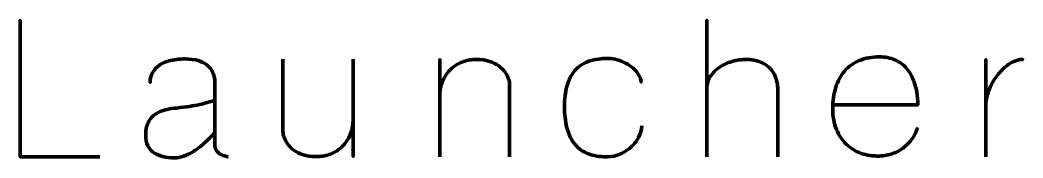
# Model space of a CAD drawing. Header units: centimetres. Extents: x -244 to 242, y -245 to 234.
# Drawn here: x -36.2 to 56.1, y -104.6 to -91.8 of the extents above; entities that cross this region are included whole.
import ezdxf

# ---------------------------------------------------------------- set-up
doc = ezdxf.new("R2010")
doc.units = ezdxf.units.CM
doc.header["$MEASUREMENT"] = 0
doc.layers.add('Layer 1', color=7, linetype='Continuous')

msp = doc.modelspace()

# ---------------------------------------------------------------- linework, layer by layer
at = {"layer": 'Layer 1', "color": 30, "lineweight": 211}
for points, knots in [([(-28.86559, -104.45187), (-28.86559, -104.45187), (-36.22444, -104.45187), (-36.22444, -104.45187), (-36.22444, -104.45187), (-36.22444, -104.45187), (-36.22444, -91.84919), (-36.22444, -91.84919), (-36.22444, -91.84919), (-36.22444, -91.84919), (-36.22444, -104.45187), (-36.22444, -104.45187), (-36.22444, -104.45187), (-36.22444, -104.45187), (-28.86559, -104.45187), (-28.86559, -104.45187)], [0, 0, 0, 0, 0.25, 0.25, 0.25, 0.25, 0.5, 0.5, 0.5, 0.5, 0.75, 0.75, 0.75, 0.75, 1, 1, 1, 1]), ([(27.01622, -104.45187), (27.01622, -104.45187), (27.01622, -91.84919), (27.01622, -91.84919), (27.01622, -91.84919), (27.01622, -91.84919), (27.01622, -104.45187), (27.01622, -104.45187)], [0, 0, 0, 0, 0.5, 0.5, 0.5, 0.5, 1, 1, 1, 1]), ([(-17.04948, -104.45187), (-17.05239, -104.45187), (-17.09609, -104.44604), (-17.17766, -104.43439), (-17.17766, -104.43439), (-17.26215, -104.42274), (-17.36411, -104.39361), (-17.48647, -104.35282), (-17.48647, -104.35282), (-17.60882, -104.31203), (-17.73118, -104.25086), (-17.85353, -104.16929), (-17.85353, -104.16929), (-17.97589, -104.0848), (-18.07785, -103.9741), (-18.16234, -103.83718), (-18.16234, -103.83718), (-18.24391, -103.69734), (-18.28761, -103.52546), (-18.29052, -103.31571), (-18.29052, -103.31571), (-18.29052, -103.31571), (-18.29052, -97.56497), (-18.29052, -97.56497), (-18.29052, -97.56497), (-18.28761, -97.41639), (-18.308, -97.24742), (-18.34878, -97.06098), (-18.34878, -97.06098), (-18.38666, -96.87453), (-18.4624, -96.68808), (-18.57019, -96.49581), (-18.57019, -96.49581), (-18.67798, -96.30645), (-18.8353, -96.13165), (-19.03922, -95.97142), (-19.03922, -95.97142), (-19.24024, -95.8112), (-19.50534, -95.68301), (-19.82871, -95.58396), (-19.82871, -95.58396), (-20.15208, -95.48491), (-20.54828, -95.43539), (-21.01731, -95.43247), (-21.01731, -95.43247), (-21.60579, -95.43539), (-22.10687, -95.49657), (-22.51763, -95.61601), (-22.51763, -95.61601), (-22.93131, -95.73545), (-23.26342, -95.89859), (-23.51979, -96.10252), (-23.51979, -96.10252), (-23.77324, -96.30936), (-23.95969, -96.53951), (-24.07622, -96.79587), (-24.07622, -96.79587), (-24.19566, -97.05515), (-24.25393, -97.32317), (-24.25101, -97.59993), (-24.25101, -97.59993), (-24.25393, -97.32317), (-24.19566, -97.05515), (-24.07622, -96.79587), (-24.07622, -96.79587), (-23.95969, -96.53951), (-23.77324, -96.30936), (-23.51979, -96.10252), (-23.51979, -96.10252), (-23.26342, -95.89859), (-22.93131, -95.73545), (-22.51763, -95.61601), (-22.51763, -95.61601), (-22.10687, -95.49657), (-21.60579, -95.43539), (-21.01731, -95.43247), (-21.01731, -95.43247), (-20.54828, -95.43539), (-20.15208, -95.48491), (-19.82871, -95.58396), (-19.82871, -95.58396), (-19.50534, -95.68301), (-19.24024, -95.8112), (-19.03922, -95.97142), (-19.03922, -95.97142), (-18.8353, -96.13165), (-18.67798, -96.30645), (-18.57019, -96.49581), (-18.57019, -96.49581), (-18.4624, -96.68808), (-18.38666, -96.87453), (-18.34878, -97.06098), (-18.34878, -97.06098), (-18.308, -97.24742), (-18.28761, -97.41639), (-18.29052, -97.56497), (-18.29052, -97.56497), (-18.29052, -97.56497), (-18.29052, -103.31571), (-18.29052, -103.31571), (-18.29052, -103.31571), (-18.28761, -103.52546), (-18.24391, -103.69734), (-18.16234, -103.83718), (-18.16234, -103.83718), (-18.07785, -103.9741), (-17.97589, -104.0848), (-17.85353, -104.16929), (-17.85353, -104.16929), (-17.73118, -104.25086), (-17.60882, -104.31203), (-17.48647, -104.35282), (-17.48647, -104.35282), (-17.36411, -104.39361), (-17.26215, -104.42274), (-17.17766, -104.43439), (-17.17766, -104.43439), (-17.09609, -104.44604), (-17.05239, -104.45187), (-17.04948, -104.45187)], [0, 0, 0, 0, 0.03333333, 0.03333333, 0.03333333, 0.03333333, 0.06666667, 0.06666667, 0.06666667, 0.06666667, 0.1, 0.1, 0.1, 0.1, 0.13333333, 0.13333333, 0.13333333, 0.13333333, 0.16666667, 0.16666667, 0.16666667, 0.16666667, 0.2, 0.2, 0.2, 0.2, 0.23333333, 0.23333333, 0.23333333, 0.23333333, 0.26666667, 0.26666667, 0.26666667, 0.26666667, 0.3, 0.3, 0.3, 0.3, 0.33333333, 0.33333333, 0.33333333, 0.33333333, 0.36666667, 0.36666667, 0.36666667, 0.36666667, 0.4, 0.4, 0.4, 0.4, 0.43333333, 0.43333333, 0.43333333, 0.43333333, 0.46666667, 0.46666667, 0.46666667, 0.46666667, 0.5, 0.5, 0.5, 0.5, 0.53333333, 0.53333333, 0.53333333, 0.53333333, 0.56666667, 0.56666667, 0.56666667, 0.56666667, 0.6, 0.6, 0.6, 0.6, 0.63333333, 0.63333333, 0.63333333, 0.63333333, 0.66666667, 0.66666667, 0.66666667, 0.66666667, 0.7, 0.7, 0.7, 0.7, 0.73333333, 0.73333333, 0.73333333, 0.73333333, 0.76666667, 0.76666667, 0.76666667, 0.76666667, 0.8, 0.8, 0.8, 0.8, 0.83333333, 0.83333333, 0.83333333, 0.83333333, 0.86666667, 0.86666667, 0.86666667, 0.86666667, 0.9, 0.9, 0.9, 0.9, 0.93333333, 0.93333333, 0.93333333, 0.93333333, 0.96666667, 0.96666667, 0.96666667, 0.96666667, 1, 1, 1, 1]), ([(-12.0154, -95.44995), (-12.0154, -95.45287), (-12.0154, -95.53735), (-12.0154, -95.70341), (-12.0154, -95.70341), (-12.0154, -95.86946), (-12.0154, -96.09378), (-12.0154, -96.37636), (-12.0154, -96.37636), (-12.0154, -96.66186), (-12.0154, -96.98523), (-12.0154, -97.34647), (-12.0154, -97.34647), (-12.0154, -97.7048), (-12.0154, -98.08352), (-12.0154, -98.47681), (-12.0154, -98.47681), (-12.0154, -98.87301), (-12.0154, -99.26339), (-12.0154, -99.64793), (-12.0154, -99.64793), (-12.0154, -100.0354), (-12.0154, -100.39664), (-12.0154, -100.72875), (-12.0154, -100.72875), (-12.0154, -101.06377), (-12.0154, -101.35218), (-12.0154, -101.59398), (-12.0154, -101.59398), (-12.0154, -101.83287), (-12.0154, -102.00475), (-12.0154, -102.10962), (-12.0154, -102.10962), (-12.0154, -102.27277), (-11.98335, -102.4563), (-11.91343, -102.65731), (-11.91343, -102.65731), (-11.84643, -102.86124), (-11.73864, -103.06517), (-11.59006, -103.26909), (-11.59006, -103.26909), (-11.44149, -103.47593), (-11.25213, -103.66529), (-11.01616, -103.84009), (-11.01616, -103.84009), (-10.77727, -104.01488), (-10.49177, -104.15472), (-10.15966, -104.26251), (-10.15966, -104.26251), (-9.82464, -104.3703), (-9.43427, -104.42856), (-8.99145, -104.43439), (-8.99145, -104.43439), (-8.54281, -104.43439), (-8.13787, -104.37321), (-7.77663, -104.25086), (-7.77663, -104.25086), (-7.41248, -104.12559), (-7.09493, -103.95371), (-6.81817, -103.73521), (-6.81817, -103.73521), (-6.54433, -103.51672), (-6.31418, -103.26618), (-6.12774, -102.98068), (-6.12774, -102.98068), (-5.94129, -102.6981), (-5.80145, -102.39803), (-5.70823, -102.07758), (-5.70823, -102.07758), (-5.61209, -101.76003), (-5.56548, -101.43666), (-5.56548, -101.1133), (-5.56548, -101.1133), (-5.56548, -101.43666), (-5.61209, -101.76003), (-5.70823, -102.07758), (-5.70823, -102.07758), (-5.80145, -102.39803), (-5.94129, -102.6981), (-6.12774, -102.98068), (-6.12774, -102.98068), (-6.31418, -103.26618), (-6.54433, -103.51672), (-6.81817, -103.73521), (-6.81817, -103.73521), (-7.09493, -103.95371), (-7.41248, -104.12559), (-7.77663, -104.25086), (-7.77663, -104.25086), (-8.13787, -104.37321), (-8.54281, -104.43439), (-8.99145, -104.43439), (-8.99145, -104.43439), (-9.43427, -104.42856), (-9.82464, -104.3703), (-10.15966, -104.26251), (-10.15966, -104.26251), (-10.49177, -104.15472), (-10.77727, -104.01488), (-11.01616, -103.84009), (-11.01616, -103.84009), (-11.25213, -103.66529), (-11.44149, -103.47593), (-11.59006, -103.26909), (-11.59006, -103.26909), (-11.73864, -103.06517), (-11.84643, -102.86124), (-11.91343, -102.65731), (-11.91343, -102.65731), (-11.98335, -102.4563), (-12.0154, -102.27277), (-12.0154, -102.10962), (-12.0154, -102.10962), (-12.0154, -102.00475), (-12.0154, -101.83287), (-12.0154, -101.59398), (-12.0154, -101.59398), (-12.0154, -101.35218), (-12.0154, -101.06377), (-12.0154, -100.72875), (-12.0154, -100.72875), (-12.0154, -100.39664), (-12.0154, -100.0354), (-12.0154, -99.64793), (-12.0154, -99.64793), (-12.0154, -99.26339), (-12.0154, -98.87301), (-12.0154, -98.47681), (-12.0154, -98.47681), (-12.0154, -98.08352), (-12.0154, -97.7048), (-12.0154, -97.34647), (-12.0154, -97.34647), (-12.0154, -96.98523), (-12.0154, -96.66186), (-12.0154, -96.37636), (-12.0154, -96.37636), (-12.0154, -96.09378), (-12.0154, -95.86946), (-12.0154, -95.70341), (-12.0154, -95.70341), (-12.0154, -95.53735), (-12.0154, -95.45287), (-12.0154, -95.44995)], [0, 0, 0, 0, 0.02777778, 0.02777778, 0.02777778, 0.02777778, 0.05555556, 0.05555556, 0.05555556, 0.05555556, 0.08333333, 0.08333333, 0.08333333, 0.08333333, 0.11111111, 0.11111111, 0.11111111, 0.11111111, 0.13888889, 0.13888889, 0.13888889, 0.13888889, 0.16666667, 0.16666667, 0.16666667, 0.16666667, 0.19444444, 0.19444444, 0.19444444, 0.19444444, 0.22222222, 0.22222222, 0.22222222, 0.22222222, 0.25, 0.25, 0.25, 0.25, 0.27777778, 0.27777778, 0.27777778, 0.27777778, 0.30555556, 0.30555556, 0.30555556, 0.30555556, 0.33333333, 0.33333333, 0.33333333, 0.33333333, 0.36111111, 0.36111111, 0.36111111, 0.36111111, 0.38888889, 0.38888889, 0.38888889, 0.38888889, 0.41666667, 0.41666667, 0.41666667, 0.41666667, 0.44444444, 0.44444444, 0.44444444, 0.44444444, 0.47222222, 0.47222222, 0.47222222, 0.47222222, 0.5, 0.5, 0.5, 0.5, 0.52777778, 0.52777778, 0.52777778, 0.52777778, 0.55555556, 0.55555556, 0.55555556, 0.55555556, 0.58333333, 0.58333333, 0.58333333, 0.58333333, 0.61111111, 0.61111111, 0.61111111, 0.61111111, 0.63888889, 0.63888889, 0.63888889, 0.63888889, 0.66666667, 0.66666667, 0.66666667, 0.66666667, 0.69444444, 0.69444444, 0.69444444, 0.69444444, 0.72222222, 0.72222222, 0.72222222, 0.72222222, 0.75, 0.75, 0.75, 0.75, 0.77777778, 0.77777778, 0.77777778, 0.77777778, 0.80555556, 0.80555556, 0.80555556, 0.80555556, 0.83333333, 0.83333333, 0.83333333, 0.83333333, 0.86111111, 0.86111111, 0.86111111, 0.86111111, 0.88888889, 0.88888889, 0.88888889, 0.88888889, 0.91666667, 0.91666667, 0.91666667, 0.91666667, 0.94444444, 0.94444444, 0.94444444, 0.94444444, 0.97222222, 0.97222222, 0.97222222, 0.97222222, 1, 1, 1, 1]), ([(-5.56548, -95.44995), (-5.56548, -95.44995), (-5.56548, -104.43439), (-5.56548, -104.43439), (-5.56548, -104.43439), (-5.56548, -104.43439), (-5.56548, -95.44995), (-5.56548, -95.44995)], [0, 0, 0, 0, 0.5, 0.5, 0.5, 0.5, 1, 1, 1, 1]), ([(8.85507, -104.45187), (8.85507, -104.44896), (8.85507, -104.36447), (8.85507, -104.19842), (8.85507, -104.19842), (8.85507, -104.03528), (8.85507, -103.81096), (8.85507, -103.52837), (8.85507, -103.52837), (8.85507, -103.24287), (8.85507, -102.92242), (8.85507, -102.56118), (8.85507, -102.56118), (8.85507, -102.20285), (8.85507, -101.82704), (8.85507, -101.43084), (8.85507, -101.43084), (8.85507, -101.03755), (8.85507, -100.65009), (8.85507, -100.26554), (8.85507, -100.26554), (8.85507, -99.88099), (8.85507, -99.51975), (8.85507, -99.18764), (8.85507, -99.18764), (8.85507, -98.85262), (8.85507, -98.56712), (8.85507, -98.32532), (8.85507, -98.32532), (8.85507, -98.08644), (8.85507, -97.91456), (8.85507, -97.80968), (8.85507, -97.80968), (8.85507, -97.64654), (8.82302, -97.463), (8.75311, -97.26199), (8.75311, -97.26199), (8.6861, -97.05806), (8.57831, -96.85414), (8.42974, -96.65021), (8.42974, -96.65021), (8.28116, -96.44337), (8.0918, -96.25401), (7.85583, -96.07921), (7.85583, -96.07921), (7.61694, -95.90442), (7.33144, -95.76458), (6.99933, -95.65679), (6.99933, -95.65679), (6.66431, -95.549), (6.27394, -95.49074), (5.83112, -95.48491), (5.83112, -95.48491), (5.38248, -95.48491), (4.97754, -95.54609), (4.6163, -95.66845), (4.6163, -95.66845), (4.25506, -95.79372), (3.93752, -95.9656), (3.66367, -96.18409), (3.66367, -96.18409), (3.38983, -96.40258), (3.16259, -96.65312), (2.97906, -96.93862), (2.97906, -96.93862), (2.79261, -97.2212), (2.65569, -97.52127), (2.56247, -97.84172), (2.56247, -97.84172), (2.46924, -98.15927), (2.42263, -98.48264), (2.42263, -98.80601), (2.42263, -98.80601), (2.42263, -98.48264), (2.46924, -98.15927), (2.56247, -97.84172), (2.56247, -97.84172), (2.65569, -97.52127), (2.79261, -97.2212), (2.97906, -96.93862), (2.97906, -96.93862), (3.16259, -96.65312), (3.38983, -96.40258), (3.66367, -96.18409), (3.66367, -96.18409), (3.93752, -95.9656), (4.25506, -95.79372), (4.6163, -95.66845), (4.6163, -95.66845), (4.97754, -95.54609), (5.38248, -95.48491), (5.83112, -95.48491), (5.83112, -95.48491), (6.27394, -95.49074), (6.66431, -95.549), (6.99933, -95.65679), (6.99933, -95.65679), (7.33144, -95.76458), (7.61694, -95.90442), (7.85583, -96.07921), (7.85583, -96.07921), (8.0918, -96.25401), (8.28116, -96.44337), (8.42974, -96.65021), (8.42974, -96.65021), (8.57831, -96.85414), (8.6861, -97.05806), (8.75311, -97.26199), (8.75311, -97.26199), (8.82302, -97.463), (8.85507, -97.64654), (8.85507, -97.80968), (8.85507, -97.80968), (8.85507, -97.91456), (8.85507, -98.08644), (8.85507, -98.32532), (8.85507, -98.32532), (8.85507, -98.56712), (8.85507, -98.85262), (8.85507, -99.18764), (8.85507, -99.18764), (8.85507, -99.51975), (8.85507, -99.88099), (8.85507, -100.26554), (8.85507, -100.26554), (8.85507, -100.65009), (8.85507, -101.03755), (8.85507, -101.43084), (8.85507, -101.43084), (8.85507, -101.82704), (8.85507, -102.20285), (8.85507, -102.56118), (8.85507, -102.56118), (8.85507, -102.92242), (8.85507, -103.24287), (8.85507, -103.52837), (8.85507, -103.52837), (8.85507, -103.81096), (8.85507, -104.03528), (8.85507, -104.19842), (8.85507, -104.19842), (8.85507, -104.36447), (8.85507, -104.44896), (8.85507, -104.45187)], [0, 0, 0, 0, 0.02777778, 0.02777778, 0.02777778, 0.02777778, 0.05555556, 0.05555556, 0.05555556, 0.05555556, 0.08333333, 0.08333333, 0.08333333, 0.08333333, 0.11111111, 0.11111111, 0.11111111, 0.11111111, 0.13888889, 0.13888889, 0.13888889, 0.13888889, 0.16666667, 0.16666667, 0.16666667, 0.16666667, 0.19444444, 0.19444444, 0.19444444, 0.19444444, 0.22222222, 0.22222222, 0.22222222, 0.22222222, 0.25, 0.25, 0.25, 0.25, 0.27777778, 0.27777778, 0.27777778, 0.27777778, 0.30555556, 0.30555556, 0.30555556, 0.30555556, 0.33333333, 0.33333333, 0.33333333, 0.33333333, 0.36111111, 0.36111111, 0.36111111, 0.36111111, 0.38888889, 0.38888889, 0.38888889, 0.38888889, 0.41666667, 0.41666667, 0.41666667, 0.41666667, 0.44444444, 0.44444444, 0.44444444, 0.44444444, 0.47222222, 0.47222222, 0.47222222, 0.47222222, 0.5, 0.5, 0.5, 0.5, 0.52777778, 0.52777778, 0.52777778, 0.52777778, 0.55555556, 0.55555556, 0.55555556, 0.55555556, 0.58333333, 0.58333333, 0.58333333, 0.58333333, 0.61111111, 0.61111111, 0.61111111, 0.61111111, 0.63888889, 0.63888889, 0.63888889, 0.63888889, 0.66666667, 0.66666667, 0.66666667, 0.66666667, 0.69444444, 0.69444444, 0.69444444, 0.69444444, 0.72222222, 0.72222222, 0.72222222, 0.72222222, 0.75, 0.75, 0.75, 0.75, 0.77777778, 0.77777778, 0.77777778, 0.77777778, 0.80555556, 0.80555556, 0.80555556, 0.80555556, 0.83333333, 0.83333333, 0.83333333, 0.83333333, 0.86111111, 0.86111111, 0.86111111, 0.86111111, 0.88888889, 0.88888889, 0.88888889, 0.88888889, 0.91666667, 0.91666667, 0.91666667, 0.91666667, 0.94444444, 0.94444444, 0.94444444, 0.94444444, 0.97222222, 0.97222222, 0.97222222, 0.97222222, 1, 1, 1, 1]), ([(2.42263, -104.45187), (2.42263, -104.45187), (2.42263, -95.48491), (2.42263, -95.48491), (2.42263, -95.48491), (2.42263, -95.48491), (2.42263, -104.45187), (2.42263, -104.45187)], [0, 0, 0, 0, 0.5, 0.5, 0.5, 0.5, 1, 1, 1, 1]), ([(21.02077, -101.60272), (21.00329, -101.9727), (20.90424, -102.32812), (20.7207, -102.66605), (20.7207, -102.66605), (20.54008, -103.0069), (20.29828, -103.30988), (20.00405, -103.5779), (20.00405, -103.5779), (19.70689, -103.84592), (19.3777, -104.05858), (19.01646, -104.21298), (19.01646, -104.21298), (18.6523, -104.3703), (18.28523, -104.44896), (17.90942, -104.45187), (17.90942, -104.45187), (17.6618, -104.45478), (17.39378, -104.44313), (17.10246, -104.414), (17.10246, -104.414), (16.81405, -104.38487), (16.51981, -104.32369), (16.21974, -104.22464), (16.21974, -104.22464), (15.91968, -104.1285), (15.63127, -103.97992), (15.35742, -103.78182), (15.35742, -103.78182), (15.08358, -103.58081), (14.83595, -103.30988), (14.61746, -102.97194), (14.61746, -102.97194), (14.39897, -102.63109), (14.22709, -102.20285), (14.10182, -101.6872), (14.10182, -101.6872), (13.97364, -101.17156), (13.90954, -100.54813), (13.90663, -99.81982), (13.90663, -99.81982), (13.90954, -99.09442), (13.98237, -98.47972), (14.12221, -97.97573), (14.12221, -97.97573), (14.26205, -97.46883), (14.45141, -97.05515), (14.68738, -96.73178), (14.68738, -96.73178), (14.92335, -96.4055), (15.18554, -96.15204), (15.47687, -95.96851), (15.47687, -95.96851), (15.76819, -95.78789), (16.06534, -95.65388), (16.37123, -95.57231), (16.37123, -95.57231), (16.67712, -95.49074), (16.96845, -95.44121), (17.24812, -95.42082), (17.24812, -95.42082), (17.52488, -95.40334), (17.76959, -95.3946), (17.97934, -95.39752), (17.97934, -95.39752), (18.22988, -95.39752), (18.48916, -95.43539), (18.75718, -95.50822), (18.75718, -95.50822), (19.0252, -95.57814), (19.28447, -95.68301), (19.53793, -95.81411), (19.53793, -95.81411), (19.79138, -95.9452), (20.02152, -96.10252), (20.22836, -96.28605), (20.22836, -96.28605), (20.4352, -96.46667), (20.60417, -96.66769), (20.73527, -96.88618), (20.73527, -96.88618), (20.86636, -97.10467), (20.94502, -97.33773), (20.96833, -97.58245), (20.96833, -97.58245), (20.94502, -97.33773), (20.86636, -97.10467), (20.73527, -96.88618), (20.73527, -96.88618), (20.60417, -96.66769), (20.4352, -96.46667), (20.22836, -96.28605), (20.22836, -96.28605), (20.02152, -96.10252), (19.79138, -95.9452), (19.53793, -95.81411), (19.53793, -95.81411), (19.28447, -95.68301), (19.0252, -95.57814), (18.75718, -95.50822), (18.75718, -95.50822), (18.48916, -95.43539), (18.22988, -95.39752), (17.97934, -95.39752), (17.97934, -95.39752), (17.76959, -95.3946), (17.52488, -95.40334), (17.24812, -95.42082), (17.24812, -95.42082), (16.96845, -95.44121), (16.67712, -95.49074), (16.37123, -95.57231), (16.37123, -95.57231), (16.06534, -95.65388), (15.76819, -95.78789), (15.47687, -95.96851), (15.47687, -95.96851), (15.18554, -96.15204), (14.92335, -96.4055), (14.68738, -96.73178), (14.68738, -96.73178), (14.45141, -97.05515), (14.26205, -97.46883), (14.12221, -97.97573), (14.12221, -97.97573), (13.98237, -98.47972), (13.90954, -99.09442), (13.90663, -99.81982), (13.90663, -99.81982), (13.90954, -100.54813), (13.97364, -101.17156), (14.10182, -101.6872), (14.10182, -101.6872), (14.22709, -102.20285), (14.39897, -102.63109), (14.61746, -102.97194), (14.61746, -102.97194), (14.83595, -103.30988), (15.08358, -103.58081), (15.35742, -103.78182), (15.35742, -103.78182), (15.63127, -103.97992), (15.91968, -104.1285), (16.21974, -104.22464), (16.21974, -104.22464), (16.51981, -104.32369), (16.81405, -104.38487), (17.10246, -104.414), (17.10246, -104.414), (17.39378, -104.44313), (17.6618, -104.45478), (17.90942, -104.45187), (17.90942, -104.45187), (18.28523, -104.44896), (18.6523, -104.3703), (19.01646, -104.21298), (19.01646, -104.21298), (19.3777, -104.05858), (19.70689, -103.84592), (20.00405, -103.5779), (20.00405, -103.5779), (20.29828, -103.30988), (20.54008, -103.0069), (20.7207, -102.66605), (20.7207, -102.66605), (20.90424, -102.32812), (21.00329, -101.9727), (21.02077, -101.60272)], [0, 0, 0, 0, 0.02380952, 0.02380952, 0.02380952, 0.02380952, 0.04761905, 0.04761905, 0.04761905, 0.04761905, 0.07142857, 0.07142857, 0.07142857, 0.07142857, 0.0952381, 0.0952381, 0.0952381, 0.0952381, 0.11904762, 0.11904762, 0.11904762, 0.11904762, 0.14285714, 0.14285714, 0.14285714, 0.14285714, 0.16666667, 0.16666667, 0.16666667, 0.16666667, 0.19047619, 0.19047619, 0.19047619, 0.19047619, 0.21428571, 0.21428571, 0.21428571, 0.21428571, 0.23809524, 0.23809524, 0.23809524, 0.23809524, 0.26190476, 0.26190476, 0.26190476, 0.26190476, 0.28571429, 0.28571429, 0.28571429, 0.28571429, 0.30952381, 0.30952381, 0.30952381, 0.30952381, 0.33333333, 0.33333333, 0.33333333, 0.33333333, 0.35714286, 0.35714286, 0.35714286, 0.35714286, 0.38095238, 0.38095238, 0.38095238, 0.38095238, 0.4047619, 0.4047619, 0.4047619, 0.4047619, 0.42857143, 0.42857143, 0.42857143, 0.42857143, 0.45238095, 0.45238095, 0.45238095, 0.45238095, 0.47619048, 0.47619048, 0.47619048, 0.47619048, 0.5, 0.5, 0.5, 0.5, 0.52380952, 0.52380952, 0.52380952, 0.52380952, 0.54761905, 0.54761905, 0.54761905, 0.54761905, 0.57142857, 0.57142857, 0.57142857, 0.57142857, 0.5952381, 0.5952381, 0.5952381, 0.5952381, 0.61904762, 0.61904762, 0.61904762, 0.61904762, 0.64285714, 0.64285714, 0.64285714, 0.64285714, 0.66666667, 0.66666667, 0.66666667, 0.66666667, 0.69047619, 0.69047619, 0.69047619, 0.69047619, 0.71428571, 0.71428571, 0.71428571, 0.71428571, 0.73809524, 0.73809524, 0.73809524, 0.73809524, 0.76190476, 0.76190476, 0.76190476, 0.76190476, 0.78571429, 0.78571429, 0.78571429, 0.78571429, 0.80952381, 0.80952381, 0.80952381, 0.80952381, 0.83333333, 0.83333333, 0.83333333, 0.83333333, 0.85714286, 0.85714286, 0.85714286, 0.85714286, 0.88095238, 0.88095238, 0.88095238, 0.88095238, 0.9047619, 0.9047619, 0.9047619, 0.9047619, 0.92857143, 0.92857143, 0.92857143, 0.92857143, 0.95238095, 0.95238095, 0.95238095, 0.95238095, 0.97619048, 0.97619048, 0.97619048, 0.97619048, 1, 1, 1, 1]), ([(33.55354, -104.45187), (33.55354, -104.44896), (33.55354, -104.36156), (33.55354, -104.1955), (33.55354, -104.1955), (33.55354, -104.02945), (33.55354, -103.80222), (33.55354, -103.51381), (33.55354, -103.51381), (33.55354, -103.2254), (33.55354, -102.90203), (33.55354, -102.53787), (33.55354, -102.53787), (33.55354, -102.17372), (33.55354, -101.79499), (33.55354, -101.39879), (33.55354, -101.39879), (33.55354, -101.00259), (33.55354, -100.61222), (33.55354, -100.22767), (33.55354, -100.22767), (33.55354, -99.84312), (33.55354, -99.48771), (33.55354, -99.15851), (33.55354, -99.15851), (33.55354, -98.8264), (33.55354, -98.54673), (33.55354, -98.31658), (33.55354, -98.31658), (33.55354, -97.78055), (33.44575, -97.30278), (33.23599, -96.88327), (33.23599, -96.88327), (33.02333, -96.46376), (32.70578, -96.12874), (32.28628, -95.88111), (32.28628, -95.88111), (31.86677, -95.63349), (31.3453, -95.50239), (30.72186, -95.48491), (30.72186, -95.48491), (30.24118, -95.47909), (29.78089, -95.54026), (29.33807, -95.66845), (29.33807, -95.66845), (28.89818, -95.79663), (28.50197, -95.98308), (28.1553, -96.22196), (28.1553, -96.22196), (27.80571, -96.46085), (27.52895, -96.74052), (27.32794, -97.0668), (27.32794, -97.0668), (27.12401, -97.39017), (27.02205, -97.74267), (27.01622, -98.12431), (27.01622, -98.12431), (27.02205, -97.74267), (27.12401, -97.39017), (27.32794, -97.0668), (27.32794, -97.0668), (27.52895, -96.74052), (27.80571, -96.46085), (28.1553, -96.22196), (28.1553, -96.22196), (28.50197, -95.98308), (28.89818, -95.79663), (29.33807, -95.66845), (29.33807, -95.66845), (29.78089, -95.54026), (30.24118, -95.47909), (30.72186, -95.48491), (30.72186, -95.48491), (31.3453, -95.50239), (31.86677, -95.63349), (32.28628, -95.88111), (32.28628, -95.88111), (32.70578, -96.12874), (33.02333, -96.46376), (33.23599, -96.88327), (33.23599, -96.88327), (33.44575, -97.30278), (33.55354, -97.78055), (33.55354, -98.31658), (33.55354, -98.31658), (33.55354, -98.54673), (33.55354, -98.8264), (33.55354, -99.15851), (33.55354, -99.15851), (33.55354, -99.48771), (33.55354, -99.84312), (33.55354, -100.22767), (33.55354, -100.22767), (33.55354, -100.61222), (33.55354, -101.00259), (33.55354, -101.39879), (33.55354, -101.39879), (33.55354, -101.79499), (33.55354, -102.17372), (33.55354, -102.53787), (33.55354, -102.53787), (33.55354, -102.90203), (33.55354, -103.2254), (33.55354, -103.51381), (33.55354, -103.51381), (33.55354, -103.80222), (33.55354, -104.02945), (33.55354, -104.1955), (33.55354, -104.1955), (33.55354, -104.36156), (33.55354, -104.44896), (33.55354, -104.45187)], [0, 0, 0, 0, 0.03571429, 0.03571429, 0.03571429, 0.03571429, 0.07142857, 0.07142857, 0.07142857, 0.07142857, 0.10714286, 0.10714286, 0.10714286, 0.10714286, 0.14285714, 0.14285714, 0.14285714, 0.14285714, 0.17857143, 0.17857143, 0.17857143, 0.17857143, 0.21428571, 0.21428571, 0.21428571, 0.21428571, 0.25, 0.25, 0.25, 0.25, 0.28571429, 0.28571429, 0.28571429, 0.28571429, 0.32142857, 0.32142857, 0.32142857, 0.32142857, 0.35714286, 0.35714286, 0.35714286, 0.35714286, 0.39285714, 0.39285714, 0.39285714, 0.39285714, 0.42857143, 0.42857143, 0.42857143, 0.42857143, 0.46428571, 0.46428571, 0.46428571, 0.46428571, 0.5, 0.5, 0.5, 0.5, 0.53571429, 0.53571429, 0.53571429, 0.53571429, 0.57142857, 0.57142857, 0.57142857, 0.57142857, 0.60714286, 0.60714286, 0.60714286, 0.60714286, 0.64285714, 0.64285714, 0.64285714, 0.64285714, 0.67857143, 0.67857143, 0.67857143, 0.67857143, 0.71428571, 0.71428571, 0.71428571, 0.71428571, 0.75, 0.75, 0.75, 0.75, 0.78571429, 0.78571429, 0.78571429, 0.78571429, 0.82142857, 0.82142857, 0.82142857, 0.82142857, 0.85714286, 0.85714286, 0.85714286, 0.85714286, 0.89285714, 0.89285714, 0.89285714, 0.89285714, 0.92857143, 0.92857143, 0.92857143, 0.92857143, 0.96428571, 0.96428571, 0.96428571, 0.96428571, 1, 1, 1, 1]), ([(38.62258, -99.6625), (38.62258, -99.6625), (46.43589, -99.6625), (46.43589, -99.6625), (46.43589, -99.6625), (46.43881, -99.26921), (46.40385, -98.8701), (46.33393, -98.45642), (46.33393, -98.45642), (46.26401, -98.04565), (46.14748, -97.64945), (45.98725, -97.26782), (45.98725, -97.26782), (45.82703, -96.88618), (45.60853, -96.54242), (45.3376, -96.23944), (45.3376, -96.23944), (45.06376, -95.93355), (44.72582, -95.69175), (44.32379, -95.51404), (44.32379, -95.51404), (43.92177, -95.33634), (43.44108, -95.24311), (42.88757, -95.2402), (42.88757, -95.2402), (42.19713, -95.24311), (41.58535, -95.35673), (41.05222, -95.58105), (41.05222, -95.58105), (40.52201, -95.80537), (40.07337, -96.12583), (39.71213, -96.54533), (39.71213, -96.54533), (39.34798, -96.96193), (39.07122, -97.46592), (38.88477, -98.04857), (38.88477, -98.04857), (38.69832, -98.63413), (38.6051, -99.28961), (38.6051, -100.01209), (38.6051, -100.01209), (38.60801, -100.73749), (38.72454, -101.3784), (38.94595, -101.929), (38.94595, -101.929), (39.17027, -102.47961), (39.47907, -102.94281), (39.87527, -103.30988), (39.87527, -103.30988), (40.26856, -103.67986), (40.72303, -103.95662), (41.23867, -104.13724), (41.23867, -104.13724), (41.7514, -104.31786), (42.302, -104.39943), (42.88757, -104.38195), (42.88757, -104.38195), (43.3566, -104.36447), (43.77319, -104.28873), (44.13735, -104.15472), (44.13735, -104.15472), (44.5015, -104.0178), (44.81904, -103.84883), (45.08998, -103.6449), (45.08998, -103.6449), (45.35799, -103.44098), (45.58231, -103.2254), (45.76294, -102.99816), (45.76294, -102.99816), (45.94356, -102.77093), (46.08339, -102.55535), (46.18244, -102.35142), (46.18244, -102.35142), (46.28149, -102.15041), (46.34267, -101.98144), (46.36598, -101.84743), (46.36598, -101.84743), (46.34267, -101.98144), (46.28149, -102.15041), (46.18244, -102.35142), (46.18244, -102.35142), (46.08339, -102.55535), (45.94356, -102.77093), (45.76294, -102.99816), (45.76294, -102.99816), (45.58231, -103.2254), (45.35799, -103.44098), (45.08998, -103.6449), (45.08998, -103.6449), (44.81904, -103.84883), (44.5015, -104.0178), (44.13735, -104.15472), (44.13735, -104.15472), (43.77319, -104.28873), (43.3566, -104.36447), (42.88757, -104.38195), (42.88757, -104.38195), (42.302, -104.39943), (41.7514, -104.31786), (41.23867, -104.13724), (41.23867, -104.13724), (40.72303, -103.95662), (40.26856, -103.67986), (39.87527, -103.30988), (39.87527, -103.30988), (39.47907, -102.94281), (39.17027, -102.47961), (38.94595, -101.929), (38.94595, -101.929), (38.72454, -101.3784), (38.60801, -100.73749), (38.6051, -100.01209), (38.6051, -100.01209), (38.6051, -99.28961), (38.69832, -98.63413), (38.88477, -98.04857), (38.88477, -98.04857), (39.07122, -97.46592), (39.34798, -96.96193), (39.71213, -96.54533), (39.71213, -96.54533), (40.07337, -96.12583), (40.52201, -95.80537), (41.05222, -95.58105), (41.05222, -95.58105), (41.58535, -95.35673), (42.19713, -95.24311), (42.88757, -95.2402), (42.88757, -95.2402), (43.44108, -95.24311), (43.92177, -95.33634), (44.32379, -95.51404), (44.32379, -95.51404), (44.72582, -95.69175), (45.06376, -95.93355), (45.3376, -96.23944), (45.3376, -96.23944), (45.60853, -96.54242), (45.82703, -96.88618), (45.98725, -97.26782), (45.98725, -97.26782), (46.14748, -97.64945), (46.26401, -98.04565), (46.33393, -98.45642), (46.33393, -98.45642), (46.40385, -98.8701), (46.43881, -99.26921), (46.43589, -99.6625), (46.43589, -99.6625), (46.43589, -99.6625), (38.62258, -99.6625), (38.62258, -99.6625)], [0, 0, 0, 0, 0.02631579, 0.02631579, 0.02631579, 0.02631579, 0.05263158, 0.05263158, 0.05263158, 0.05263158, 0.07894737, 0.07894737, 0.07894737, 0.07894737, 0.10526316, 0.10526316, 0.10526316, 0.10526316, 0.13157895, 0.13157895, 0.13157895, 0.13157895, 0.15789474, 0.15789474, 0.15789474, 0.15789474, 0.18421053, 0.18421053, 0.18421053, 0.18421053, 0.21052632, 0.21052632, 0.21052632, 0.21052632, 0.23684211, 0.23684211, 0.23684211, 0.23684211, 0.26315789, 0.26315789, 0.26315789, 0.26315789, 0.28947368, 0.28947368, 0.28947368, 0.28947368, 0.31578947, 0.31578947, 0.31578947, 0.31578947, 0.34210526, 0.34210526, 0.34210526, 0.34210526, 0.36842105, 0.36842105, 0.36842105, 0.36842105, 0.39473684, 0.39473684, 0.39473684, 0.39473684, 0.42105263, 0.42105263, 0.42105263, 0.42105263, 0.44736842, 0.44736842, 0.44736842, 0.44736842, 0.47368421, 0.47368421, 0.47368421, 0.47368421, 0.5, 0.5, 0.5, 0.5, 0.52631579, 0.52631579, 0.52631579, 0.52631579, 0.55263158, 0.55263158, 0.55263158, 0.55263158, 0.57894737, 0.57894737, 0.57894737, 0.57894737, 0.60526316, 0.60526316, 0.60526316, 0.60526316, 0.63157895, 0.63157895, 0.63157895, 0.63157895, 0.65789474, 0.65789474, 0.65789474, 0.65789474, 0.68421053, 0.68421053, 0.68421053, 0.68421053, 0.71052632, 0.71052632, 0.71052632, 0.71052632, 0.73684211, 0.73684211, 0.73684211, 0.73684211, 0.76315789, 0.76315789, 0.76315789, 0.76315789, 0.78947368, 0.78947368, 0.78947368, 0.78947368, 0.81578947, 0.81578947, 0.81578947, 0.81578947, 0.84210526, 0.84210526, 0.84210526, 0.84210526, 0.86842105, 0.86842105, 0.86842105, 0.86842105, 0.89473684, 0.89473684, 0.89473684, 0.89473684, 0.92105263, 0.92105263, 0.92105263, 0.92105263, 0.94736842, 0.94736842, 0.94736842, 0.94736842, 0.97368421, 0.97368421, 0.97368421, 0.97368421, 1, 1, 1, 1]), ([(52.69354, -99.87225), (52.6848, -99.46731), (52.74598, -99.05655), (52.87416, -98.64287), (52.87416, -98.64287), (53.00234, -98.22919), (53.18005, -97.83299), (53.40728, -97.45426), (53.40728, -97.45426), (53.63743, -97.07554), (53.89962, -96.74052), (54.19677, -96.44337), (54.19677, -96.44337), (54.49101, -96.14622), (54.80564, -95.91316), (55.13484, -95.74128), (55.13484, -95.74128), (55.46403, -95.5694), (55.79032, -95.48491), (56.11951, -95.48491), (56.11951, -95.48491), (55.79032, -95.48491), (55.46403, -95.5694), (55.13484, -95.74128), (55.13484, -95.74128), (54.80564, -95.91316), (54.49101, -96.14622), (54.19677, -96.44337), (54.19677, -96.44337), (53.89962, -96.74052), (53.63743, -97.07554), (53.40728, -97.45426), (53.40728, -97.45426), (53.18005, -97.83299), (53.00234, -98.22919), (52.87416, -98.64287), (52.87416, -98.64287), (52.74598, -99.05655), (52.6848, -99.46731), (52.69354, -99.87225)], [0, 0, 0, 0, 0.1, 0.1, 0.1, 0.1, 0.2, 0.2, 0.2, 0.2, 0.3, 0.3, 0.3, 0.3, 0.4, 0.4, 0.4, 0.4, 0.5, 0.5, 0.5, 0.5, 0.6, 0.6, 0.6, 0.6, 0.7, 0.7, 0.7, 0.7, 0.8, 0.8, 0.8, 0.8, 0.9, 0.9, 0.9, 0.9, 1, 1, 1, 1]), ([(52.69354, -104.45187), (52.69354, -104.45187), (52.69354, -95.48491), (52.69354, -95.48491), (52.69354, -95.48491), (52.69354, -95.48491), (52.69354, -104.45187), (52.69354, -104.45187)], [0, 0, 0, 0, 0.5, 0.5, 0.5, 0.5, 1, 1, 1, 1]), ([(-18.29052, -102.16206), (-18.39831, -102.31646), (-18.5498, -102.49708), (-18.74499, -102.70393), (-18.74499, -102.70393), (-18.94017, -102.91368), (-19.16741, -103.12635), (-19.42668, -103.34484), (-19.42668, -103.34484), (-19.68596, -103.56333), (-19.96272, -103.76726), (-20.25696, -103.95371), (-20.25696, -103.95371), (-20.5512, -104.14015), (-20.85126, -104.28873), (-21.15715, -104.39943), (-21.15715, -104.39943), (-21.46304, -104.51013), (-21.76019, -104.56257), (-22.0486, -104.55675), (-22.0486, -104.55675), (-22.41276, -104.54509), (-22.75361, -104.50431), (-23.06824, -104.43148), (-23.06824, -104.43148), (-23.38287, -104.35573), (-23.65671, -104.24212), (-23.8956, -104.08189), (-23.8956, -104.08189), (-24.13157, -103.92457), (-24.31802, -103.71191), (-24.44911, -103.44389), (-24.44911, -103.44389), (-24.58312, -103.17587), (-24.65013, -102.84085), (-24.65304, -102.44173), (-24.65304, -102.44173), (-24.65304, -101.90278), (-24.54525, -101.45997), (-24.32967, -101.1133), (-24.32967, -101.1133), (-24.117, -100.76953), (-23.79946, -100.50443), (-23.37995, -100.32089), (-23.37995, -100.32089), (-22.95753, -100.13445), (-22.43898, -100.015), (-21.82137, -99.95965), (-21.82137, -99.95965), (-21.36399, -99.91595), (-20.96488, -99.86643), (-20.6182, -99.81108), (-20.6182, -99.81108), (-20.27152, -99.75572), (-19.96563, -99.69746), (-19.6947, -99.63628), (-19.6947, -99.63628), (-19.42668, -99.5751), (-19.17906, -99.51101), (-18.95183, -99.44692), (-18.95183, -99.44692), (-18.72751, -99.38574), (-18.5061, -99.32165), (-18.29052, -99.26047), (-18.29052, -99.26047), (-18.5061, -99.32165), (-18.72751, -99.38574), (-18.95183, -99.44692), (-18.95183, -99.44692), (-19.17906, -99.51101), (-19.42668, -99.5751), (-19.6947, -99.63628), (-19.6947, -99.63628), (-19.96563, -99.69746), (-20.27152, -99.75572), (-20.6182, -99.81108), (-20.6182, -99.81108), (-20.96488, -99.86643), (-21.36399, -99.91595), (-21.82137, -99.95965), (-21.82137, -99.95965), (-22.43898, -100.015), (-22.95753, -100.13445), (-23.37995, -100.32089), (-23.37995, -100.32089), (-23.79946, -100.50443), (-24.117, -100.76953), (-24.32967, -101.1133), (-24.32967, -101.1133), (-24.54525, -101.45997), (-24.65304, -101.90278), (-24.65304, -102.44173), (-24.65304, -102.44173), (-24.65013, -102.84085), (-24.58312, -103.17587), (-24.44911, -103.44389), (-24.44911, -103.44389), (-24.31802, -103.71191), (-24.13157, -103.92457), (-23.8956, -104.08189), (-23.8956, -104.08189), (-23.65671, -104.24212), (-23.38287, -104.35573), (-23.06824, -104.43148), (-23.06824, -104.43148), (-22.75361, -104.50431), (-22.41276, -104.54509), (-22.0486, -104.55675), (-22.0486, -104.55675), (-21.76019, -104.56257), (-21.46304, -104.51013), (-21.15715, -104.39943), (-21.15715, -104.39943), (-20.85126, -104.28873), (-20.5512, -104.14015), (-20.25696, -103.95371), (-20.25696, -103.95371), (-19.96272, -103.76726), (-19.68596, -103.56333), (-19.42668, -103.34484), (-19.42668, -103.34484), (-19.16741, -103.12635), (-18.94017, -102.91368), (-18.74499, -102.70393), (-18.74499, -102.70393), (-18.5498, -102.49708), (-18.39831, -102.31646), (-18.29052, -102.16206)], [0, 0, 0, 0, 0.03125, 0.03125, 0.03125, 0.03125, 0.0625, 0.0625, 0.0625, 0.0625, 0.09375, 0.09375, 0.09375, 0.09375, 0.125, 0.125, 0.125, 0.125, 0.15625, 0.15625, 0.15625, 0.15625, 0.1875, 0.1875, 0.1875, 0.1875, 0.21875, 0.21875, 0.21875, 0.21875, 0.25, 0.25, 0.25, 0.25, 0.28125, 0.28125, 0.28125, 0.28125, 0.3125, 0.3125, 0.3125, 0.3125, 0.34375, 0.34375, 0.34375, 0.34375, 0.375, 0.375, 0.375, 0.375, 0.40625, 0.40625, 0.40625, 0.40625, 0.4375, 0.4375, 0.4375, 0.4375, 0.46875, 0.46875, 0.46875, 0.46875, 0.5, 0.5, 0.5, 0.5, 0.53125, 0.53125, 0.53125, 0.53125, 0.5625, 0.5625, 0.5625, 0.5625, 0.59375, 0.59375, 0.59375, 0.59375, 0.625, 0.625, 0.625, 0.625, 0.65625, 0.65625, 0.65625, 0.65625, 0.6875, 0.6875, 0.6875, 0.6875, 0.71875, 0.71875, 0.71875, 0.71875, 0.75, 0.75, 0.75, 0.75, 0.78125, 0.78125, 0.78125, 0.78125, 0.8125, 0.8125, 0.8125, 0.8125, 0.84375, 0.84375, 0.84375, 0.84375, 0.875, 0.875, 0.875, 0.875, 0.90625, 0.90625, 0.90625, 0.90625, 0.9375, 0.9375, 0.9375, 0.9375, 0.96875, 0.96875, 0.96875, 0.96875, 1, 1, 1, 1])]:
    msp.add_open_spline(points, degree=3, knots=knots, dxfattribs=at)

doc.saveas('drawing.dxf')
